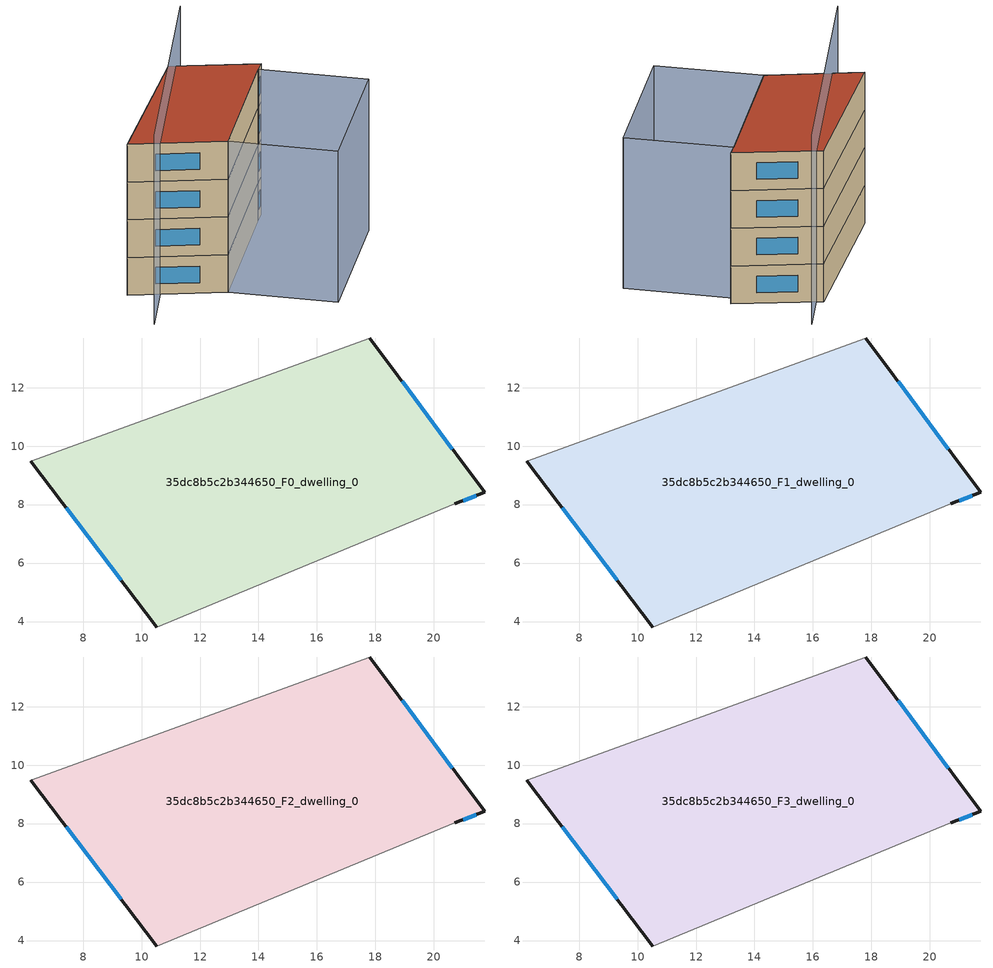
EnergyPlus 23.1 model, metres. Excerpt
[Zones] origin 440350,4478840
35dc8b5c2b344650_F0_dwelling_0
 floor ground (EU_floor_Construction): 17.82,13.7 21.73,8.42 20.72,8.03 10.52,3.81 6.22,9.49 z0
 wall outside (EU_wall_Construction): 6.22,9.49 10.52,3.81 / 20.72,8.03 21.73,8.42 17.82,13.7 z0:3
 wall adiabatic (EU_wall_Construction): 10.52,3.81 20.72,8.03 / 17.82,13.7 6.22,9.49 z0:3
 window (EU_Window_Construction): 7.43,7.89 9.31,5.41 / 20.63,9.9 18.92,12.22 / 21.01,8.14 21.45,8.31 z0.84:2.16
35dc8b5c2b344650_F1_dwelling_0
 floor to 35dc8b5c2b344650_F0_dwelling_0 (EU_floor_Construction): 17.81,13.7 21.73,8.42 20.72,8.03 10.52,3.81 6.22,9.49 z3
 wall outside (EU_wall_Construction): 6.22,9.49 10.52,3.81 / 20.72,8.03 21.73,8.42 17.82,13.7 z3:6
 wall adiabatic (EU_wall_Construction): 10.52,3.81 20.72,8.03 / 17.82,13.7 6.22,9.49 z3:6
 window (EU_Window_Construction): 7.43,7.89 9.31,5.41 / 20.63,9.9 18.92,12.22 / 21.01,8.14 21.45,8.31 z3.84:5.16
35dc8b5c2b344650_F2_dwelling_0
 floor to 35dc8b5c2b344650_F1_dwelling_0 (EU_floor_Construction): 17.81,13.7 21.73,8.42 20.72,8.03 10.52,3.81 6.22,9.49 z6
 wall outside (EU_wall_Construction): 6.22,9.49 10.52,3.81 / 20.72,8.03 21.73,8.42 17.82,13.7 z6:9
 wall adiabatic (EU_wall_Construction): 10.52,3.81 20.72,8.03 / 17.82,13.7 6.22,9.49 z6:9
 window (EU_Window_Construction): 7.43,7.89 9.31,5.41 / 20.63,9.9 18.92,12.22 / 21.01,8.14 21.45,8.31 z6.84:8.16
35dc8b5c2b344650_F3_dwelling_0
 floor to 35dc8b5c2b344650_F2_dwelling_0 (EU_floor_Construction): 17.81,13.7 21.73,8.42 20.72,8.03 10.52,3.81 6.22,9.49 z9
 wall outside (EU_wall_Construction): 6.22,9.49 10.52,3.81 / 20.72,8.03 21.73,8.42 17.82,13.7 z9:12
 wall adiabatic (EU_wall_Construction): 10.52,3.81 20.72,8.03 / 17.82,13.7 6.22,9.49 z9:12
 window (EU_Window_Construction): 7.43,7.89 9.31,5.41 / 20.63,9.9 18.92,12.22 / 21.01,8.14 21.45,8.31 z9.84:11.16
 roof outside (EU_roof_Construction): 20.72,8.03 21.73,8.42 17.82,13.7 6.22,9.49 10.52,3.81 z12
shading: 23.95,0.8 13.57,-3.52 / 13.57,-3.52 10.52,3.81 / 10.52,3.81 20.91,8.13 / 20.91,8.13 23.95,0.8 z0:12; 21.15,14.91 3.6,5.49 z0:15
[Building]
EU S2 Campaign: North Axis=0; Terrain=City; Solar Distribution=FullExterior
[Site:Location]
Madrid: Latitude=40.5; Longitude=-3.5; Time Zone=1; Elevation=609
[SizingPeriod:WeatherFileDays]
AnnualSizingPeriod: Begin Month=1; Begin Day of Month=1; End Month=12; End Day of Month=31; Day of Week for Start Day=Monday; Use Weather File Daylight Saving Period=No; Use Weather File Rain and Snow Indicators=No
[MATERIAL]
EU_InternalMass_Material: Roughness=MediumRough; Thickness=0.1; Conductivity=1; Density=1800; Specific Heat=900; Thermal Absorptance=0.9; Solar Absorptance=0.7; Visible Absorptance=0.7
[MATERIAL:NOMASS] Roughness=MediumRough; Thermal Absorptance=0.9; Solar Absorptance=0.7; Visible Absorptance=0.7
Name | Thermal Resistance
EU_wall_NoMass; EU_roof_NoMass | 2.16768
EU_floor_NoMass | 1.14339
[WINDOWMATERIAL:SIMPLEGLAZINGSYSTEM]
EU_Window_SimpleGlazing: UFactor=3.23888; Solar Heat Gain Coefficient=0.85; Visible Transmittance=0.85
[CONSTRUCTION]
EU_wall_Construction: EU_wall_NoMass
EU_roof_Construction: EU_roof_NoMass
EU_floor_Construction: EU_floor_NoMass
EU_Window_Construction: EU_Window_SimpleGlazing
EU_InternalMass_Construction: EU_InternalMass_Material
[ZONE] Type=1; Multiplier=1; Ceiling Height=autocalculate; Volume=241.406; Floor Area=autocalculate; Part of Total Floor Area=Yes
35dc8b5c2b344650_F0_dwelling_0; 35dc8b5c2b344650_F1_dwelling_0; 35dc8b5c2b344650_F2_dwelling_0; 35dc8b5c2b344650_F3_dwelling_0
[INTERNALMASS] Construction=EU_InternalMass_Construction; Surface Area=80.4687
Name | Zone or ZoneList
35dc8b5c2b344650_F0_dwelling_0_EU_InternalMass | 35dc8b5c2b344650_F0_dwelling_0
35dc8b5c2b344650_F1_dwelling_0_EU_InternalMass | 35dc8b5c2b344650_F1_dwelling_0
35dc8b5c2b344650_F2_dwelling_0_EU_InternalMass | 35dc8b5c2b344650_F2_dwelling_0
35dc8b5c2b344650_F3_dwelling_0_EU_InternalMass | 35dc8b5c2b344650_F3_dwelling_0
[OTHEREQUIPMENT] Fuel Type=Electricity; Design Level Calculation Method=Watts/Area; Power per Zone Floor Area=1; Fraction Latent=0; Fraction Radiant=0; Fraction Lost=0; Carbon Dioxide Generation Rate=0; EndUse Subcategory=EU_Step8_InternalGains
Name | Zone or ZoneList or Space or SpaceList | Schedule
EU_Step8_InternalGain_35dc8b5c2b344650_F0_dwelling_0_f000 | 35dc8b5c2b344650_F0_dwelling_0 | EU_Step8_GainSchedule_35dc8b5c2b344650_F0_dwelling_0_f000
EU_Step8_InternalGain_35dc8b5c2b344650_F1_dwelling_0_f000 | 35dc8b5c2b344650_F1_dwelling_0 | EU_Step8_GainSchedule_35dc8b5c2b344650_F1_dwelling_0_f000
EU_Step8_InternalGain_35dc8b5c2b344650_F2_dwelling_0_f000 | 35dc8b5c2b344650_F2_dwelling_0 | EU_Step8_GainSchedule_35dc8b5c2b344650_F2_dwelling_0_f000
EU_Step8_InternalGain_35dc8b5c2b344650_F3_dwelling_0_f000 | 35dc8b5c2b344650_F3_dwelling_0 | EU_Step8_GainSchedule_35dc8b5c2b344650_F3_dwelling_0_f000
[ZONEVENTILATION:DESIGNFLOWRATE] Schedule=EU_AlwaysOn; Design Flow Rate Calculation Method=AirChanges/Hour; Air Changes per Hour=0.480546; Ventilation Type=Natural; Fan Pressure Rise=0; Fan Total Efficiency=1; Constant Term Coefficient=1; Temperature Term Coefficient=0; Velocity Term Coefficient=0; Velocity Squared Term Coefficient=0; Minimum Indoor Temperature=-100; Maximum Indoor Temperature=100; Delta Temperature=-100; Minimum Outdoor Temperature=-100; Maximum Outdoor Temperature=100; Maximum Wind Speed=40
Name | Zone or ZoneList or Space or SpaceList
EU_ConstantAir_35dc8b5c2b344650_F0_dwelling_0 | 35dc8b5c2b344650_F0_dwelling_0
EU_ConstantAir_35dc8b5c2b344650_F1_dwelling_0 | 35dc8b5c2b344650_F1_dwelling_0
EU_ConstantAir_35dc8b5c2b344650_F2_dwelling_0 | 35dc8b5c2b344650_F2_dwelling_0
EU_ConstantAir_35dc8b5c2b344650_F3_dwelling_0 | 35dc8b5c2b344650_F3_dwelling_0
[HVACTEMPLATE:THERMOSTAT] Constant Heating Setpoint=20; Constant Cooling Setpoint=50
EU_HeatOnly_35dc8b5c2b344650_F0_dwelling_0; EU_HeatOnly_35dc8b5c2b344650_F1_dwelling_0; EU_HeatOnly_35dc8b5c2b344650_F2_dwelling_0; EU_HeatOnly_35dc8b5c2b344650_F3_dwelling_0
[HVACTEMPLATE:ZONE:IDEALLOADSAIRSYSTEM] System Availability Schedule=EU_AlwaysOn; Maximum Heating Supply Air Temperature=50; Minimum Cooling Supply Air Temperature=13; Maximum Heating Supply Air Humidity Ratio=0.0156; Minimum Cooling Supply Air Humidity Ratio=0.0077; Heating Limit=NoLimit; Cooling Limit=NoLimit; Heating Availability Schedule=EU_AlwaysOn; Cooling Availability Schedule=EU_CoolingOff; Dehumidification Control Type=ConstantSensibleHeatRatio; Cooling Sensible Heat Ratio=0.7; Dehumidification Setpoint=60; Humidification Control Type=None; Humidification Setpoint=30; Outdoor Air Method=None; Outdoor Air Flow Rate per Person=0.00944; Outdoor Air Flow Rate per Zone Floor Area=0; Outdoor Air Flow Rate per Zone=0; Demand Controlled Ventilation Type=None; Outdoor Air Economizer Type=NoEconomizer; Heat Recovery Type=None; Sensible Heat Recovery Effectiveness=0.7; Latent Heat Recovery Effectiveness=0.65
Name | Template Thermostat
35dc8b5c2b344650_F0_dwelling_0 | EU_HeatOnly_35dc8b5c2b344650_F0_dwelling_0
35dc8b5c2b344650_F1_dwelling_0 | EU_HeatOnly_35dc8b5c2b344650_F1_dwelling_0
35dc8b5c2b344650_F2_dwelling_0 | EU_HeatOnly_35dc8b5c2b344650_F2_dwelling_0
35dc8b5c2b344650_F3_dwelling_0 | EU_HeatOnly_35dc8b5c2b344650_F3_dwelling_0
[SIZING:ZONE] Zone Cooling Design Supply Air Temperature Input Method=SupplyAirTemperature; Zone Cooling Design Supply Air Temperature=13; Zone Heating Design Supply Air Temperature Input Method=SupplyAirTemperature; Zone Heating Design Supply Air Temperature=50; Zone Cooling Design Supply Air Humidity Ratio=0.008; Zone Heating Design Supply Air Humidity Ratio=0.008; Cooling Design Air Flow Method=DesignDay; Cooling Design Air Flow Rate=0; Cooling Minimum Air Flow per Zone Floor Area=0.000762; Cooling Minimum Air Flow=0; Cooling Minimum Air Flow Fraction=0.2; Heating Design Air Flow Method=DesignDay; Heating Design Air Flow Rate=0; Heating Maximum Air Flow per Zone Floor Area=0.002032; Heating Maximum Air Flow=0.141576; Heating Maximum Air Flow Fraction=0.3; Account for Dedicated Outdoor Air System=No; Dedicated Outdoor Air System Control Strategy=NeutralSupplyAir; Dedicated Outdoor Air Low Setpoint Temperature for Design=autosize; Dedicated Outdoor Air High Setpoint Temperature for Design=autosize; Zone Load Sizing Method=Sensible Load Only No Latent Load; Zone Latent Cooling Design Supply Air Humidity Ratio Input Method=HumidityRatioDifference; Zone Cooling Design Supply Air Humidity Ratio Difference=0.005; Zone Latent Heating Design Supply Air Humidity Ratio Input Method=HumidityRatioDifference; Zone Humidification Design Supply Air Humidity Ratio Difference=0.005
35dc8b5c2b344650_F0_dwelling_0; 35dc8b5c2b344650_F1_dwelling_0; 35dc8b5c2b344650_F2_dwelling_0; 35dc8b5c2b344650_F3_dwelling_0
[SCHEDULE:CONSTANT]
Name | Hourly Value
EU_AlwaysOn | 1
EU_CoolingOff | 0
[SCHEDULE:FILE] Column Number=1; Rows to Skip at Top=0; Number of Hours of Data=8760; Column Separator=Comma; Interpolate to Timestep=No; Minutes per Item=60; Adjust Schedule for Daylight Savings=Yes
Name | File
EU_Step8_GainSchedule_35dc8b5c2b344650_F0_dwelling_0_f000 | ../../schedules/35dc8b5c2b344650/35dc8b5c2b344650_F0_dwelling_0_f000_gain.csv
EU_Step8_GainSchedule_35dc8b5c2b344650_F1_dwelling_0_f000 | ../../schedules/35dc8b5c2b344650/35dc8b5c2b344650_F1_dwelling_0_f000_gain.csv
EU_Step8_GainSchedule_35dc8b5c2b344650_F2_dwelling_0_f000 | ../../schedules/35dc8b5c2b344650/35dc8b5c2b344650_F2_dwelling_0_f000_gain.csv
EU_Step8_GainSchedule_35dc8b5c2b344650_F3_dwelling_0_f000 | ../../schedules/35dc8b5c2b344650/35dc8b5c2b344650_F3_dwelling_0_f000_gain.csv
